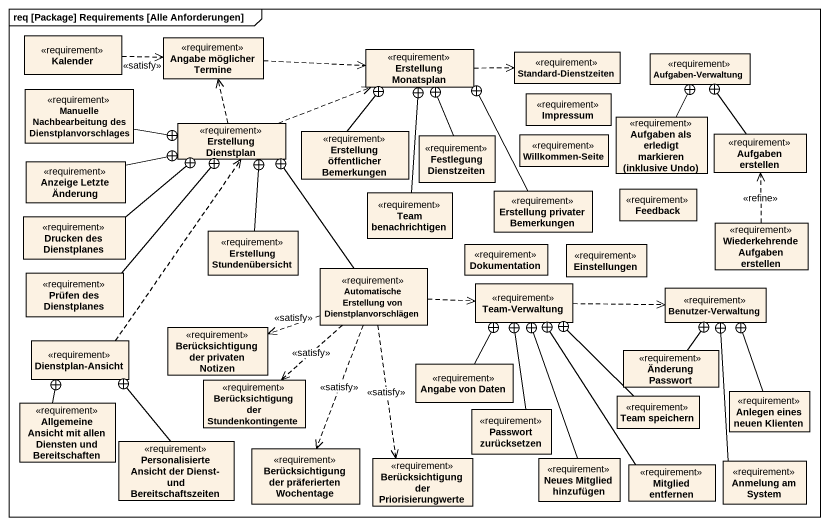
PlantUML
@startuml
mainframe req [Package] Requirements [Alle Anforderungen]
hide circle
hide empty members
class Kalender <<requirement>>
class "Angabe möglicher Termine" as Angabe_möglicher_Termine <<requirement>>
class "Erstellung Monatsplan" as Erstellung_Monatsplan <<requirement>>
class "Standard-Dienstzeiten" as Standard_Dienstzeiten <<requirement>>
class "Aufgaben-Verwaltung" as Aufgaben_Verwaltung <<requirement>>
class "Manuelle Nachbearbeitung des Dienstplanvorschlages" as Manuelle_Nachbearbeitung <<requirement>>
class Impressum <<requirement>>
class "Aufgaben als erledigt markieren (inklusive Undo)" as Aufgaben_als_erledigt <<requirement>>
class "Erstellung Dienstplan" as Erstellung_Dienstplan <<requirement>>
class "Erstellung öffentlicher Bemerkungen" as Erstellung_öffentlicher <<requirement>>
class "Festlegung Dienstzeiten" as Festlegung_Dienstzeiten <<requirement>>
class "Willkommen-Seite" as Willkommen_Seite <<requirement>>
class "Aufgaben erstellen" as Aufgaben_erstellen <<requirement>>
class "Anzeige Letzte Änderung" as Anzeige_Letzte_Änderung <<requirement>>
class "Team benachrichtigen" as Team_benachrichtigen <<requirement>>
class "Erstellung privater Bemerkungen" as Erstellung_privater <<requirement>>
class Feedback <<requirement>>
class "Drucken des Dienstplanes" as Drucken_des_Dienstplanes <<requirement>>
class "Erstellung Stundenübersicht" as Erstellung_Stundenübersicht <<requirement>>
class "Wiederkehrende Aufgaben erstellen" as Wiederkehrende_Aufgaben <<requirement>>
class "Prüfen des Dienstplanes" as Prüfen_des_Dienstplanes <<requirement>>
class "Automatische Erstellung von Dienstplanvorschlägen" as Automatische_Erstellung_von <<requirement>>
class Dokumentation <<requirement>>
class Einstellungen <<requirement>>
class "Team-Verwaltung" as Team_Verwaltung <<requirement>>
class "Benutzer-Verwaltung" as Benutzer_Verwaltung <<requirement>>
class "Dienstplan-Ansicht" as Dienstplan_Ansicht <<requirement>>
class "Berücksichtigung der privaten Notizen" as Berücksichtigung_der <<requirement>>
class "Änderung Passwort" as Änderung_Passwort <<requirement>>
class "Berücksichtigung der Stundenkontingente" as Berücksichtigung_der_2 <<requirement>>
class "Angabe von Daten" as Angabe_von_Daten <<requirement>>
class "Team speichern" as Team_speichern <<requirement>>
class "Anlegen eines neuen Klienten" as Anlegen_eines_neuen_Klienten <<requirement>>
class "Allgemeine Ansicht mit allen Diensten und Bereitschaften" as Allgemeine_Ansicht_mit <<requirement>>
class "Passwort zurücksetzen" as Passwort_zurücksetzen <<requirement>>
class "Personalisierte Ansicht der Dienst- und Bereitschaftszeiten" as Personalisierte_Ansicht_der <<requirement>>
class "Berücksichtigung der präferierten Wochentage" as Berücksichtigung_der_3 <<requirement>>
class "Berücksichtigung der Priorisierungwerte" as Berücksichtigung_der_4 <<requirement>>
class "Neues Mitglied hinzufügen" as Neues_Mitglied_hinzufügen <<requirement>>
class "Mitglied entfernen" as Mitglied_entfernen <<requirement>>
class "Anmelung am System" as Anmelung_am_System <<requirement>>
Kalender .right.> Angabe_möglicher_Termine : <<satisfy>>
Angabe_möglicher_Termine .right.> Erstellung_Monatsplan
Erstellung_Monatsplan .right.> Standard_Dienstzeiten
Manuelle_Nachbearbeitung -right-+ Erstellung_Dienstplan
Aufgaben_als_erledigt -up-+ Aufgaben_Verwaltung
Erstellung_Dienstplan .up.> Angabe_möglicher_Termine
Erstellung_Dienstplan .right.> Erstellung_Monatsplan
Erstellung_öffentlicher -up-+ Erstellung_Monatsplan
Festlegung_Dienstzeiten -up-+ Erstellung_Monatsplan
Aufgaben_erstellen -up-+ Aufgaben_Verwaltung
Anzeige_Letzte_Änderung -right-+ Erstellung_Dienstplan
Team_benachrichtigen -up-+ Erstellung_Monatsplan
Erstellung_privater -up-+ Erstellung_Monatsplan
Drucken_des_Dienstplanes -up-+ Erstellung_Dienstplan
Erstellung_Stundenübersicht -up-+ Erstellung_Dienstplan
Wiederkehrende_Aufgaben .up.> Aufgaben_erstellen : <<refine>>
Prüfen_des_Dienstplanes -up-+ Erstellung_Dienstplan
Automatische_Erstellung_von -up-+ Erstellung_Dienstplan
Automatische_Erstellung_von .right.> Team_Verwaltung
Automatische_Erstellung_von .left.> Berücksichtigung_der : <<satisfy>>
Automatische_Erstellung_von ..> Berücksichtigung_der_2 : <<satisfy>>
Automatische_Erstellung_von ..> Berücksichtigung_der_3 : <<satisfy>>
Automatische_Erstellung_von ..> Berücksichtigung_der_4 : <<satisfy>>
Team_Verwaltung .right.> Benutzer_Verwaltung
Dienstplan_Ansicht .up.> Erstellung_Dienstplan
Änderung_Passwort -up-+ Benutzer_Verwaltung
Angabe_von_Daten -up-+ Team_Verwaltung
Team_speichern -up-+ Team_Verwaltung
Anlegen_eines_neuen_Klienten -up-+ Benutzer_Verwaltung
Allgemeine_Ansicht_mit -up-+ Dienstplan_Ansicht
Passwort_zurücksetzen -up-+ Team_Verwaltung
Personalisierte_Ansicht_der -up-+ Dienstplan_Ansicht
Neues_Mitglied_hinzufügen -up-+ Team_Verwaltung
Mitglied_entfernen -up-+ Team_Verwaltung
Anmelung_am_System -up-+ Benutzer_Verwaltung
@enduml
